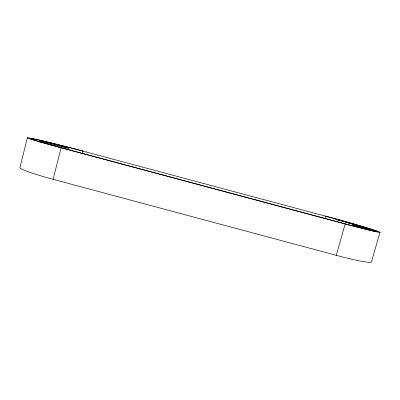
<?xml version="1.0" encoding="UTF-8"?>
<svg xmlns="http://www.w3.org/2000/svg" width="400" height="400" viewBox="0 0 400 400"><rect width="100%" height="100%" fill="white"/><g stroke="black" fill="none" stroke-linecap="round" stroke-linejoin="round"><path stroke-width="0.6" d="M27.385 137.685L20 167.325A46.33 3.56 13.9 0 0 53.12 179.32L336.285 255.33A46.455 3.575 16.1 0 0 371.545 261.685L380 232.225M39.535 142.03L39.83 140.855L44.005 141.55L58.255 145.16L68.81 148.185L68.375 149.9M50.275 145.14L50.575 143.95L39.83 140.855M53.12 179.32L61.09 147.78A46.465 1.21 14.6 0 1 28.68 137.8A46.465 1.21 14.6 0 1 83.355 151.165M65.01 148.845L65.305 147.67L68.81 148.185M82.165 153.235L82.72 151.07A43.35 1.13 14.6 0 0 31.715 138.6A43.35 1.13 14.6 0 0 61.955 147.91L344.39 223.635A43.465 1.135 15.4 0 0 375.855 230.865A43.465 1.135 15.4 0 0 325.595 216.185L82.72 151.07M324.99 218.335L325.595 216.185M336.285 255.33L345.175 223.945A46.59 1.215 15.4 0 0 378.895 231.695A46.59 1.215 15.4 0 0 325.02 215.955M348.475 225.195L349.105 222.97L335.925 219.375L349.105 222.97M360.955 227.545L361.125 226.96L361.415 227.04L361.25 227.625M50.575 143.95L65.305 147.67M361.945 227.27L362.245 227.35L361.125 226.96M61.09 147.78L345.175 223.945M359.55 225.95L349.685 223.205L359.55 225.95M357.52 226.525A11.93 0.31 15.4 0 0 374.92 231.055A11.93 0.31 15.4 0 0 357.825 226.055A11.93 0.31 15.4 0 0 357.52 226.525"/></g></svg>
